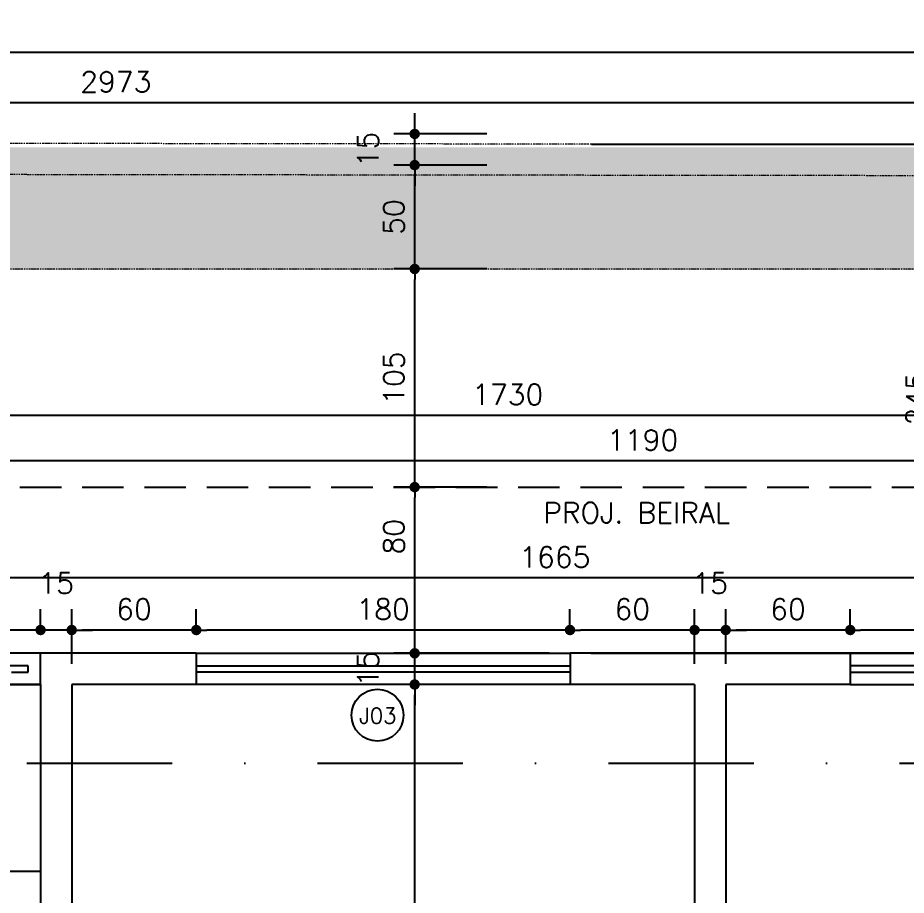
# Model space of a CAD drawing. Header units: inches. Extents: x 580771 to 672494, y 7715997 to 7829530.
# Drawn here: x 654686.2 to 655114.1, y 7728717.2 to 7729139.5 of the extents above; entities that cross this region are included whole.
import ezdxf

# ---------------------------------------------------------------- set-up
doc = ezdxf.new("R2010")
doc.units = ezdxf.units.IN
doc.header["$MEASUREMENT"] = 0
doc.header["$PDMODE"] = 2
doc.linetypes.add('DASHDOTX2', pattern=[2, 1, -0.5, 0, -0.5])
doc.linetypes.add('DASHED2', pattern=[0.375, 0.25, -0.125])
for name, color, linetype in [('04', 4, 'Continuous'), ('1-ARQ-2', 2, 'Continuous'), ('1-ARQ-A', 1, 'Continuous'), ('Layer1', 1, 'Continuous'), ('NIVEL', 2, 'Continuous'), ('parede', 6, 'Continuous'), ('SIMBOLOS', 2, 'Continuous'), ('VEGETAÇÃO1', 96, 'Continuous')]:
    doc.layers.add(name, color=color, linetype=linetype)
doc.layers.add('MURO', color=3, linetype='Continuous', lineweight=0)
doc.styles.add('R80E50', font='romans.shx', dxfattribs={"height": 10})
doc.styles.add('ROMANS', font='romans', dxfattribs={"height": 0.2})
doc.dimstyles.new('ARQ50', dxfattribs={"dimscale": 50, "dimtxt": 10, "dimasz": 0.1, "dimexe": 0.2, "dimexo": 0.2, "dimgap": 0.1, "dimtad": 1, "dimdec": 0, "dimzin": 12, "dimdsep": 46, "dimtxsty": 'R80E50', "dimblk1": 'DOT', "dimblk2": 'DOT', "dimsah": 1, "dimcen": 0.4, "dimclrd": 15, "dimclre": 15, "dimclrt": 3, "dimadec": 0, "dimazin": 0, "dimtfac": 1, "dimtdec": 0, "dimtmove": 2, "dimatfit": 3, "dimldrblk": 'DOT', "dimfxl": 0.2, "dimtolj": 1, "dimtzin": 12, "dimarcsym": 0})

# ---------------------------------------------------------------- blocks, each defined once
blk = doc.blocks.new('_DOT')
at = {"color": 0, "linetype": 'ByBlock'}
blk.add_line((-0.5, 0), (-1, 0), dxfattribs=at)
at = {"color": 0, "linetype": 'ByBlock', "const_width": 0.5}
blk.add_lwpolyline([(-0.25, 0, 1), (0.25, 0, 1)], format="xyb", close=True, dxfattribs=at)
blk = doc.blocks.new('*D182')
at = {"layer": 'Defpoints', "color": 0, "transparency": 16777216}
for p in [(656219.71, 7729098.73), (653247.19, 7729083.61), (656219.71, 7729077.19)]:
    blk.add_point(p, dxfattribs=at)
at = {"layer": 'NIVEL', "color": 15, "lineweight": -2, "transparency": 16777216}
for p, q in [((653247.19, 7729093.61), (653247.19, 7729108.73)), ((656219.71, 7729087.19), (656219.71, 7729108.73)), ((653252.19, 7729098.73), (656214.71, 7729098.73))]:
    blk.add_line(p, q, dxfattribs=at)
at = {"layer": 'NIVEL', "color": 15, "lineweight": -2, "transparency": 16777216, "xscale": 5, "yscale": 5, "zscale": 5, "rotation": 180}
blk.add_blockref('_DOT', (653247.19, 7729098.73), dxfattribs=at)
at = {"layer": 'NIVEL', "color": 15, "lineweight": -2, "transparency": 16777216, "xscale": 5, "yscale": 5, "zscale": 5}
blk.add_blockref('_DOT', (656219.71, 7729098.73), dxfattribs=at)
at = {"layer": 'NIVEL', "color": 3, "transparency": 16777216, "insert": (654733.45, 7729108.73), "char_height": 10, "attachment_point": 5, "style": 'R80E50'}
blk.add_mtext('\\A1;2973', dxfattribs=at)
blk = doc.blocks.new('*D183')
at = {"layer": 'Defpoints', "color": 0, "transparency": 16777216}
for p in [(656219.71, 7729122.97), (652146.03, 7729082.04), (656219.71, 7729077.19)]:
    blk.add_point(p, dxfattribs=at)
at = {"layer": 'NIVEL', "color": 15, "lineweight": -2, "transparency": 16777216}
for p, q in [((652146.03, 7729092.04), (652146.03, 7729132.97)), ((656219.71, 7729087.19), (656219.71, 7729132.97)), ((652151.03, 7729122.97), (656214.71, 7729122.97))]:
    blk.add_line(p, q, dxfattribs=at)
at = {"layer": 'NIVEL', "color": 15, "lineweight": -2, "transparency": 16777216, "xscale": 5, "yscale": 5, "zscale": 5, "rotation": 180}
blk.add_blockref('_DOT', (652146.03, 7729122.97), dxfattribs=at)
at = {"layer": 'NIVEL', "color": 15, "lineweight": -2, "transparency": 16777216, "xscale": 5, "yscale": 5, "zscale": 5}
blk.add_blockref('_DOT', (656219.71, 7729122.97), dxfattribs=at)
at = {"layer": 'NIVEL', "color": 3, "transparency": 16777216, "insert": (654182.87, 7729132.97), "char_height": 10, "attachment_point": 5, "style": 'R80E50'}
blk.add_mtext('\\A1;4074', dxfattribs=at)
blk = doc.blocks.new('*D203')
at = {"layer": 'Defpoints', "color": 0, "transparency": 16777216}
for p in [(654057.19, 7728948.16), (654057.19, 7728913.61), (655787.19, 7728913.61)]:
    blk.add_point(p, dxfattribs=at)
at = {"layer": 'NIVEL', "color": 15, "lineweight": -2, "transparency": 16777216}
for p, q in [((654057.19, 7728923.61), (654057.19, 7728958.16)), ((655787.19, 7728923.61), (655787.19, 7728958.16)), ((655782.19, 7728948.16), (654062.19, 7728948.16))]:
    blk.add_line(p, q, dxfattribs=at)
at = {"layer": 'NIVEL', "color": 15, "lineweight": -2, "transparency": 16777216, "xscale": 5, "yscale": 5, "zscale": 5, "rotation": 180}
blk.add_blockref('_DOT', (654057.19, 7728948.16), dxfattribs=at)
at = {"layer": 'NIVEL', "color": 15, "lineweight": -2, "transparency": 16777216, "xscale": 5, "yscale": 5, "zscale": 5}
blk.add_blockref('_DOT', (655787.19, 7728948.16), dxfattribs=at)
at = {"layer": 'NIVEL', "color": 3, "transparency": 16777216, "insert": (654922.19, 7728958.16), "char_height": 10, "attachment_point": 5, "style": 'R80E50'}
blk.add_mtext('\\A1;1730', dxfattribs=at)
blk = doc.blocks.new('*D195')
at = {"layer": 'Defpoints', "color": 0, "transparency": 16777216}
for p in [(654392.19, 7728926.26), (654392.19, 7728913.61), (655582.19, 7728913.61)]:
    blk.add_point(p, dxfattribs=at)
at = {"layer": 'NIVEL', "color": 15, "lineweight": -2, "transparency": 16777216}
for p, q in [((654392.19, 7728923.61), (654392.19, 7728936.26)), ((655582.19, 7728923.61), (655582.19, 7728936.26)), ((655577.19, 7728926.26), (654397.19, 7728926.26))]:
    blk.add_line(p, q, dxfattribs=at)
at = {"layer": 'NIVEL', "color": 15, "lineweight": -2, "transparency": 16777216, "xscale": 5, "yscale": 5, "zscale": 5, "rotation": 180}
blk.add_blockref('_DOT', (654392.19, 7728926.26), dxfattribs=at)
at = {"layer": 'NIVEL', "color": 15, "lineweight": -2, "transparency": 16777216, "xscale": 5, "yscale": 5, "zscale": 5}
blk.add_blockref('_DOT', (655582.19, 7728926.26), dxfattribs=at)
at = {"layer": 'NIVEL', "color": 3, "transparency": 16777216, "insert": (654987.19, 7728936.26), "char_height": 10, "attachment_point": 5, "style": 'R80E50'}
blk.add_mtext('\\A1;1190', dxfattribs=at)
blk = doc.blocks.new('*D170')
at = {"layer": 'Defpoints', "color": 0, "transparency": 16777216}
for p in [(655087.19, 7728844.83), (655087.19, 7728833.61), (655267.19, 7728833.61)]:
    blk.add_point(p, dxfattribs=at)
at = {"layer": 'NIVEL', "color": 15, "lineweight": -2, "transparency": 16777216}
for p, q in [((655087.19, 7728843.61), (655087.19, 7728854.83)), ((655267.19, 7728843.61), (655267.19, 7728854.83)), ((655262.19, 7728844.83), (655092.19, 7728844.83))]:
    blk.add_line(p, q, dxfattribs=at)
at = {"layer": 'NIVEL', "color": 15, "lineweight": -2, "transparency": 16777216, "xscale": 5, "yscale": 5, "zscale": 5, "rotation": 180}
blk.add_blockref('_DOT', (655087.19, 7728844.83), dxfattribs=at)
at = {"layer": 'NIVEL', "color": 15, "lineweight": -2, "transparency": 16777216, "xscale": 5, "yscale": 5, "zscale": 5}
blk.add_blockref('_DOT', (655267.19, 7728844.83), dxfattribs=at)
at = {"layer": 'NIVEL', "color": 3, "transparency": 16777216, "insert": (655177.19, 7728854.83), "char_height": 10, "attachment_point": 5, "style": 'R80E50'}
blk.add_mtext('\\A1;180', dxfattribs=at)
blk = doc.blocks.new('*D171')
at = {"layer": 'Defpoints', "color": 0, "transparency": 16777216}
for p in [(655027.19, 7728844.83), (655087.19, 7728833.61), (655027.19, 7728818.61)]:
    blk.add_point(p, dxfattribs=at)
at = {"layer": 'NIVEL', "color": 15, "lineweight": -2, "transparency": 16777216}
for p, q in [((655027.19, 7728828.61), (655027.19, 7728854.83)), ((655087.19, 7728843.61), (655087.19, 7728854.83)), ((655082.19, 7728844.83), (655032.19, 7728844.83))]:
    blk.add_line(p, q, dxfattribs=at)
at = {"layer": 'NIVEL', "color": 15, "lineweight": -2, "transparency": 16777216, "xscale": 5, "yscale": 5, "zscale": 5, "rotation": 180}
blk.add_blockref('_DOT', (655027.19, 7728844.83), dxfattribs=at)
at = {"layer": 'NIVEL', "color": 15, "lineweight": -2, "transparency": 16777216, "xscale": 5, "yscale": 5, "zscale": 5}
blk.add_blockref('_DOT', (655087.19, 7728844.83), dxfattribs=at)
at = {"layer": 'NIVEL', "color": 3, "transparency": 16777216, "insert": (655057.19, 7728854.83), "char_height": 10, "attachment_point": 5, "style": 'R80E50'}
blk.add_mtext('\\A1;60', dxfattribs=at)
blk = doc.blocks.new('*D172')
at = {"layer": 'Defpoints', "color": 0, "transparency": 16777216}
for p in [(655012.19, 7728844.83), (655012.19, 7728818.61), (655027.19, 7728818.61)]:
    blk.add_point(p, dxfattribs=at)
at = {"layer": 'NIVEL', "color": 15, "lineweight": -2, "transparency": 16777216}
for p, q in [((655012.19, 7728828.61), (655012.19, 7728854.83)), ((655027.19, 7728828.61), (655027.19, 7728854.83)), ((655007.19, 7728844.83), (655002.19, 7728844.83)), ((655027.19, 7728844.83), (655012.19, 7728844.83)), ((655032.19, 7728844.83), (655037.19, 7728844.83))]:
    blk.add_line(p, q, dxfattribs=at)
at = {"layer": 'NIVEL', "color": 15, "lineweight": -2, "transparency": 16777216, "xscale": 5, "yscale": 5, "zscale": 5}
blk.add_blockref('_DOT', (655012.19, 7728844.83), dxfattribs=at)
at = {"layer": 'NIVEL', "color": 15, "lineweight": -2, "transparency": 16777216, "xscale": 5, "yscale": 5, "zscale": 5, "rotation": 180}
blk.add_blockref('_DOT', (655027.19, 7728844.83), dxfattribs=at)
at = {"layer": 'NIVEL', "color": 3, "transparency": 16777216, "insert": (655019.69, 7728867.33), "char_height": 10, "attachment_point": 5, "style": 'R80E50'}
blk.add_mtext('\\A1;15', dxfattribs=at)
blk = doc.blocks.new('*D173')
at = {"layer": 'Defpoints', "color": 0, "transparency": 16777216}
for p in [(654952.19, 7728844.83), (654952.19, 7728833.61), (655012.19, 7728818.61)]:
    blk.add_point(p, dxfattribs=at)
at = {"layer": 'NIVEL', "color": 15, "lineweight": -2, "transparency": 16777216}
for p, q in [((654952.19, 7728843.61), (654952.19, 7728854.83)), ((655012.19, 7728828.61), (655012.19, 7728854.83)), ((655007.19, 7728844.83), (654957.19, 7728844.83))]:
    blk.add_line(p, q, dxfattribs=at)
at = {"layer": 'NIVEL', "color": 15, "lineweight": -2, "transparency": 16777216, "xscale": 5, "yscale": 5, "zscale": 5, "rotation": 180}
blk.add_blockref('_DOT', (654952.19, 7728844.83), dxfattribs=at)
at = {"layer": 'NIVEL', "color": 15, "lineweight": -2, "transparency": 16777216, "xscale": 5, "yscale": 5, "zscale": 5}
blk.add_blockref('_DOT', (655012.19, 7728844.83), dxfattribs=at)
at = {"layer": 'NIVEL', "color": 3, "transparency": 16777216, "insert": (654982.19, 7728854.83), "char_height": 10, "attachment_point": 5, "style": 'R80E50'}
blk.add_mtext('\\A1;60', dxfattribs=at)
blk = doc.blocks.new('*D185')
at = {"layer": 'Defpoints', "color": 0, "transparency": 16777216}
for p in [(654772.19, 7728844.83), (654772.19, 7728833.61), (654952.19, 7728833.61)]:
    blk.add_point(p, dxfattribs=at)
at = {"layer": 'NIVEL', "color": 15, "lineweight": -2, "transparency": 16777216}
for p, q in [((654772.19, 7728843.61), (654772.19, 7728854.83)), ((654952.19, 7728843.61), (654952.19, 7728854.83)), ((654947.19, 7728844.83), (654777.19, 7728844.83))]:
    blk.add_line(p, q, dxfattribs=at)
at = {"layer": 'NIVEL', "color": 15, "lineweight": -2, "transparency": 16777216, "xscale": 5, "yscale": 5, "zscale": 5, "rotation": 180}
blk.add_blockref('_DOT', (654772.19, 7728844.83), dxfattribs=at)
at = {"layer": 'NIVEL', "color": 15, "lineweight": -2, "transparency": 16777216, "xscale": 5, "yscale": 5, "zscale": 5}
blk.add_blockref('_DOT', (654952.19, 7728844.83), dxfattribs=at)
at = {"layer": 'NIVEL', "color": 3, "transparency": 16777216, "insert": (654862.19, 7728854.83), "char_height": 10, "attachment_point": 5, "style": 'R80E50'}
blk.add_mtext('\\A1;180', dxfattribs=at)
blk = doc.blocks.new('*D186')
at = {"layer": 'Defpoints', "color": 0, "transparency": 16777216}
for p in [(654712.19, 7728844.83), (654772.19, 7728833.61), (654712.19, 7728818.61)]:
    blk.add_point(p, dxfattribs=at)
at = {"layer": 'NIVEL', "color": 15, "lineweight": -2, "transparency": 16777216}
for p, q in [((654712.19, 7728828.61), (654712.19, 7728854.83)), ((654772.19, 7728843.61), (654772.19, 7728854.83)), ((654767.19, 7728844.83), (654717.19, 7728844.83))]:
    blk.add_line(p, q, dxfattribs=at)
at = {"layer": 'NIVEL', "color": 15, "lineweight": -2, "transparency": 16777216, "xscale": 5, "yscale": 5, "zscale": 5, "rotation": 180}
blk.add_blockref('_DOT', (654712.19, 7728844.83), dxfattribs=at)
at = {"layer": 'NIVEL', "color": 15, "lineweight": -2, "transparency": 16777216, "xscale": 5, "yscale": 5, "zscale": 5}
blk.add_blockref('_DOT', (654772.19, 7728844.83), dxfattribs=at)
at = {"layer": 'NIVEL', "color": 3, "transparency": 16777216, "insert": (654742.19, 7728854.83), "char_height": 10, "attachment_point": 5, "style": 'R80E50'}
blk.add_mtext('\\A1;60', dxfattribs=at)
blk = doc.blocks.new('*D187')
at = {"layer": 'Defpoints', "color": 0, "transparency": 16777216}
for p in [(654697.19, 7728844.83), (654697.19, 7728833.61), (654712.19, 7728818.61)]:
    blk.add_point(p, dxfattribs=at)
at = {"layer": 'NIVEL', "color": 15, "lineweight": -2, "transparency": 16777216}
for p, q in [((654697.19, 7728843.61), (654697.19, 7728854.83)), ((654712.19, 7728828.61), (654712.19, 7728854.83)), ((654692.19, 7728844.83), (654687.19, 7728844.83)), ((654712.19, 7728844.83), (654697.19, 7728844.83)), ((654717.19, 7728844.83), (654722.19, 7728844.83))]:
    blk.add_line(p, q, dxfattribs=at)
at = {"layer": 'NIVEL', "color": 15, "lineweight": -2, "transparency": 16777216, "xscale": 5, "yscale": 5, "zscale": 5}
blk.add_blockref('_DOT', (654697.19, 7728844.83), dxfattribs=at)
at = {"layer": 'NIVEL', "color": 15, "lineweight": -2, "transparency": 16777216, "xscale": 5, "yscale": 5, "zscale": 5, "rotation": 180}
blk.add_blockref('_DOT', (654712.19, 7728844.83), dxfattribs=at)
at = {"layer": 'NIVEL', "color": 3, "transparency": 16777216, "insert": (654704.69, 7728867.33), "char_height": 10, "attachment_point": 5, "style": 'R80E50'}
blk.add_mtext('\\A1;15', dxfattribs=at)
blk = doc.blocks.new('*D188')
at = {"layer": 'Defpoints', "color": 0, "transparency": 16777216}
for p in [(654557.19, 7728844.83), (654557.19, 7728833.61), (654697.19, 7728833.61)]:
    blk.add_point(p, dxfattribs=at)
at = {"layer": 'NIVEL', "color": 15, "lineweight": -2, "transparency": 16777216}
for p, q in [((654557.19, 7728843.61), (654557.19, 7728854.83)), ((654697.19, 7728843.61), (654697.19, 7728854.83)), ((654692.19, 7728844.83), (654562.19, 7728844.83))]:
    blk.add_line(p, q, dxfattribs=at)
at = {"layer": 'NIVEL', "color": 15, "lineweight": -2, "transparency": 16777216, "xscale": 5, "yscale": 5, "zscale": 5, "rotation": 180}
blk.add_blockref('_DOT', (654557.19, 7728844.83), dxfattribs=at)
at = {"layer": 'NIVEL', "color": 15, "lineweight": -2, "transparency": 16777216, "xscale": 5, "yscale": 5, "zscale": 5}
blk.add_blockref('_DOT', (654697.19, 7728844.83), dxfattribs=at)
at = {"layer": 'NIVEL', "color": 3, "transparency": 16777216, "insert": (654646.22, 7728854.83), "char_height": 10, "attachment_point": 5, "style": 'R80E50'}
blk.add_mtext('\\A1;140', dxfattribs=at)
blk = doc.blocks.new('*D162')
at = {"layer": 'Defpoints', "color": 0, "transparency": 16777216}
for p in [(654042.19, 7728869.91), (654042.19, 7728833.61), (655707.19, 7728833.61)]:
    blk.add_point(p, dxfattribs=at)
at = {"layer": 'NIVEL', "color": 15, "lineweight": -2, "transparency": 16777216}
for p, q in [((654042.19, 7728843.61), (654042.19, 7728879.91)), ((655707.19, 7728843.61), (655707.19, 7728879.91)), ((655702.19, 7728869.91), (654047.19, 7728869.91))]:
    blk.add_line(p, q, dxfattribs=at)
at = {"layer": 'NIVEL', "color": 15, "lineweight": -2, "transparency": 16777216, "xscale": 5, "yscale": 5, "zscale": 5, "rotation": 180}
blk.add_blockref('_DOT', (654042.19, 7728869.91), dxfattribs=at)
at = {"layer": 'NIVEL', "color": 15, "lineweight": -2, "transparency": 16777216, "xscale": 5, "yscale": 5, "zscale": 5}
blk.add_blockref('_DOT', (655707.19, 7728869.91), dxfattribs=at)
at = {"layer": 'NIVEL', "color": 3, "transparency": 16777216, "insert": (654944.89, 7728879.91), "char_height": 10, "attachment_point": 5, "style": 'R80E50'}
blk.add_mtext('\\A1;1665', dxfattribs=at)
blk = doc.blocks.new('*D84')
at = {"layer": 'Defpoints', "color": 0, "transparency": 16777216}
for p in [(654877.38, 7728818.61), (654952.19, 7728818.61), (654922.19, 7728498.61)]:
    blk.add_point(p, dxfattribs=at)
at = {"layer": 'NIVEL', "color": 15, "lineweight": -2, "transparency": 16777216}
for p, q in [((654942.19, 7728818.61), (654867.38, 7728818.61)), ((654877.38, 7728503.61), (654877.38, 7728813.61)), ((654912.19, 7728498.61), (654867.38, 7728498.61))]:
    blk.add_line(p, q, dxfattribs=at)
at = {"layer": 'NIVEL', "color": 15, "lineweight": -2, "transparency": 16777216, "xscale": 5, "yscale": 5, "zscale": 5}
for p, rotation in [((654877.38, 7728818.61), 90), ((654877.38, 7728498.61), 270)]:
    blk.add_blockref('_DOT', p, dxfattribs=dict(at, rotation=rotation))
at = {"layer": 'NIVEL', "color": 3, "transparency": 16777216, "insert": (654867.38, 7728623.44), "char_height": 10, "attachment_point": 5, "rotation": 90, "style": 'R80E50'}
blk.add_mtext('\\A1;320', dxfattribs=at)
blk = doc.blocks.new('*D85')
at = {"layer": 'Defpoints', "color": 0, "transparency": 16777216}
for p in [(654877.38, 7728833.61), (654952.19, 7728833.61), (654952.19, 7728818.61)]:
    blk.add_point(p, dxfattribs=at)
at = {"layer": 'NIVEL', "color": 15, "lineweight": -2, "transparency": 16777216}
for p, q in [((654877.38, 7728838.61), (654877.38, 7728843.61)), ((654942.19, 7728833.61), (654867.38, 7728833.61)), ((654877.38, 7728818.61), (654877.38, 7728833.61)), ((654942.19, 7728818.61), (654867.38, 7728818.61)), ((654877.38, 7728813.61), (654877.38, 7728808.61))]:
    blk.add_line(p, q, dxfattribs=at)
at = {"layer": 'NIVEL', "color": 15, "lineweight": -2, "transparency": 16777216, "xscale": 5, "yscale": 5, "zscale": 5}
for p, rotation in [((654877.38, 7728833.61), 270), ((654877.38, 7728818.61), 90)]:
    blk.add_blockref('_DOT', p, dxfattribs=dict(at, rotation=rotation))
at = {"layer": 'NIVEL', "color": 3, "transparency": 16777216, "insert": (654854.88, 7728826.11), "char_height": 10, "attachment_point": 5, "rotation": 90, "style": 'R80E50'}
blk.add_mtext('\\A1;15', dxfattribs=at)
blk = doc.blocks.new('*D86')
at = {"layer": 'Defpoints', "color": 0, "transparency": 16777216}
for p in [(654877.38, 7728913.61), (654922.19, 7728913.61), (654952.19, 7728833.61)]:
    blk.add_point(p, dxfattribs=at)
at = {"layer": 'NIVEL', "color": 15, "lineweight": -2, "transparency": 16777216}
for p, q in [((654912.19, 7728913.61), (654867.38, 7728913.61)), ((654877.38, 7728838.61), (654877.38, 7728908.61)), ((654942.19, 7728833.61), (654867.38, 7728833.61))]:
    blk.add_line(p, q, dxfattribs=at)
at = {"layer": 'NIVEL', "color": 15, "lineweight": -2, "transparency": 16777216, "xscale": 5, "yscale": 5, "zscale": 5}
for p, rotation in [((654877.38, 7728913.61), 90), ((654877.38, 7728833.61), 270)]:
    blk.add_blockref('_DOT', p, dxfattribs=dict(at, rotation=rotation))
at = {"layer": 'NIVEL', "color": 3, "transparency": 16777216, "insert": (654867.38, 7728889.74), "char_height": 10, "attachment_point": 5, "rotation": 90, "style": 'R80E50'}
blk.add_mtext('\\A1;80', dxfattribs=at)
blk = doc.blocks.new('*D87')
at = {"layer": 'Defpoints', "color": 0, "transparency": 16777216}
for p in [(654877.38, 7729018.61), (654922.19, 7729018.61), (654922.19, 7728913.61)]:
    blk.add_point(p, dxfattribs=at)
at = {"layer": 'NIVEL', "color": 15, "lineweight": -2, "transparency": 16777216}
for p, q in [((654912.19, 7729018.61), (654867.38, 7729018.61)), ((654877.38, 7728918.61), (654877.38, 7729013.61)), ((654912.19, 7728913.61), (654867.38, 7728913.61))]:
    blk.add_line(p, q, dxfattribs=at)
at = {"layer": 'NIVEL', "color": 15, "lineweight": -2, "transparency": 16777216, "xscale": 5, "yscale": 5, "zscale": 5}
for p, rotation in [((654877.38, 7729018.61), 90), ((654877.38, 7728913.61), 270)]:
    blk.add_blockref('_DOT', p, dxfattribs=dict(at, rotation=rotation))
at = {"layer": 'NIVEL', "color": 3, "transparency": 16777216, "insert": (654867.38, 7728966.11), "char_height": 10, "attachment_point": 5, "rotation": 90, "style": 'R80E50'}
blk.add_mtext('\\A1;105', dxfattribs=at)
blk = doc.blocks.new('*D88')
at = {"layer": 'Defpoints', "color": 0, "transparency": 16777216}
for p in [(654877.38, 7729068.61), (654922.19, 7729068.61), (654922.19, 7729018.61)]:
    blk.add_point(p, dxfattribs=at)
at = {"layer": 'NIVEL', "color": 15, "lineweight": -2, "transparency": 16777216}
for p, q in [((654912.19, 7729068.61), (654867.38, 7729068.61)), ((654877.38, 7729023.61), (654877.38, 7729063.61)), ((654912.19, 7729018.61), (654867.38, 7729018.61))]:
    blk.add_line(p, q, dxfattribs=at)
at = {"layer": 'NIVEL', "color": 15, "lineweight": -2, "transparency": 16777216, "xscale": 5, "yscale": 5, "zscale": 5}
for p, rotation in [((654877.38, 7729068.61), 90), ((654877.38, 7729018.61), 270)]:
    blk.add_blockref('_DOT', p, dxfattribs=dict(at, rotation=rotation))
at = {"layer": 'NIVEL', "color": 3, "transparency": 16777216, "insert": (654867.38, 7729043.61), "char_height": 10, "attachment_point": 5, "rotation": 90, "style": 'R80E50'}
blk.add_mtext('\\A1;50', dxfattribs=at)
blk = doc.blocks.new('*D93')
at = {"layer": 'Defpoints', "color": 0, "transparency": 16777216}
for p in [(654877.38, 7729083.61), (654922.19, 7729083.61), (654922.19, 7729068.61)]:
    blk.add_point(p, dxfattribs=at)
at = {"layer": 'NIVEL', "color": 15, "lineweight": -2, "transparency": 16777216}
for p, q in [((654877.38, 7729088.61), (654877.38, 7729093.61)), ((654912.19, 7729083.61), (654867.38, 7729083.61)), ((654877.38, 7729068.61), (654877.38, 7729083.61)), ((654912.19, 7729068.61), (654867.38, 7729068.61)), ((654877.38, 7729063.61), (654877.38, 7729058.61))]:
    blk.add_line(p, q, dxfattribs=at)
at = {"layer": 'NIVEL', "color": 15, "lineweight": -2, "transparency": 16777216, "xscale": 5, "yscale": 5, "zscale": 5}
for p, rotation in [((654877.38, 7729083.61), 270), ((654877.38, 7729068.61), 90)]:
    blk.add_blockref('_DOT', p, dxfattribs=dict(at, rotation=rotation))
at = {"layer": 'NIVEL', "color": 3, "transparency": 16777216, "insert": (654854.88, 7729076.11), "char_height": 10, "attachment_point": 5, "rotation": 90, "style": 'R80E50'}
blk.add_mtext('\\A1;15', dxfattribs=at)
blk = doc.blocks.new('*D1404')
at = {"layer": 'Defpoints', "color": 0, "transparency": 16777216}
for p in [(654952.49, 7729078.7), (655129.1, 7729078.7), (654952.19, 7728833.61)]:
    blk.add_point(p, dxfattribs=at)
at = {"layer": 'NIVEL', "color": 15, "lineweight": -2, "transparency": 16777216}
for p, q in [((654962.49, 7729078.7), (655139.1, 7729078.7)), ((655129.1, 7728838.61), (655129.1, 7729073.7)), ((654962.19, 7728833.61), (655139.1, 7728833.61))]:
    blk.add_line(p, q, dxfattribs=at)
at = {"layer": 'NIVEL', "color": 15, "lineweight": -2, "transparency": 16777216, "xscale": 5, "yscale": 5, "zscale": 5}
for p, rotation in [((655129.1, 7729078.7), 90), ((655129.1, 7728833.61), 270)]:
    blk.add_blockref('_DOT', p, dxfattribs=dict(at, rotation=rotation))
at = {"layer": 'NIVEL', "color": 3, "transparency": 16777216, "insert": (655119.1, 7728956.15), "char_height": 10, "attachment_point": 5, "rotation": 90, "style": 'R80E50'}
blk.add_mtext('\\A1;245', dxfattribs=at)

msp = doc.modelspace()

# ---------------------------------------------------------------- hatches: boundary and pattern name
at = {"layer": 'VEGETAÇÃO1'}
h = msp.add_hatch(dxfattribs=at)
h.set_pattern_fill('AR-SAND', color=256, scale=5, style=0)
h.set_pattern_definition([(37.5, (-15995.2145, 6522.265), (-0.3149667905, 9.634118845), [0, -7.6, 0, -8.5, 0, -8.125]), (7.5, (-15995.215, 6522.265), (8.848883526, 14.110730326), [0, -4.1, 0, -6.85, 0, -2.625]), (327.5, (-16001.3645, 6522.265), (15.570709309, 0.028295268), [0, -2.5, 0, -9, 0, -11.75]), (317.5, (-16001.365, 6522.265), (15.030633023, 4.388377825), [0, -1.25, 0, -5.9, 0, -6.75])])
h.paths.add_polyline_path([(656219.712, 7729077.188), (653247.193, 7729077.188), (653247.193, 7729018.11), (656219.712, 7729018.11)])
h.paths.add_polyline_path([(653172.092, 7727708.921), (653620.827, 7727708.921), (653620.827, 7727781.714), (653172.092, 7727781.714)], flags=9)
h.paths.add_polyline_path([(654089.672, 7727765.482), (654575.264, 7727765.482), (654575.264, 7727838.274), (654089.672, 7727838.274)], flags=9)
h.paths.add_polyline_path([(654168.845, 7728479.622), (654654.438, 7728479.622), (654654.438, 7728552.415), (654168.845, 7728552.415)], flags=9)
h.paths.add_polyline_path([(652953.962, 7728488.927), (653402.697, 7728488.927), (653402.697, 7728561.72), (652953.962, 7728561.72)], flags=9)
h.paths.add_polyline_path([(654111.314, 7727852.972), (654558.576, 7727852.972), (654558.576, 7727950.472), (654111.314, 7727950.472)], flags=9)
h.paths.add_polyline_path([(653196.039, 7727793.669), (653646.396, 7727793.669), (653646.396, 7727891.169), (653196.039, 7727891.169)], flags=9)
h.paths.add_polyline_path([(652982.593, 7728563.801), (653429.855, 7728563.801), (653429.855, 7728661.301), (652982.593, 7728661.301)], flags=9)
h.paths.add_polyline_path([(654217.81, 7728559.254), (654646.5, 7728559.254), (654646.5, 7728656.754), (654217.81, 7728656.754)], flags=9)

# ---------------------------------------------------------------- linework, layer by layer
at = {"layer": '04', "linetype": 'DASHDOTX2', "ltscale": 70}
msp.add_line((651188.025, 7728780.69), (656411.669, 7728780.69), dxfattribs=at)
at = {"layer": '1-ARQ-2'}
for p, q in [((654772.193, 7728827.605), (654952.193, 7728827.605)), ((654952.193, 7728824.605), (654772.193, 7728824.605)), ((655267.193, 7728827.605), (655087.193, 7728827.605)), ((655087.193, 7728824.605), (655267.193, 7728824.605)), ((654697.193, 7728728.605), (654557.193, 7728728.605))]:
    msp.add_line(p, q, dxfattribs=at)
at = {"layer": '1-ARQ-A'}
for p, q in [((654772.193, 7728833.605), (654952.193, 7728833.605)), ((655267.193, 7728833.605), (655087.193, 7728833.605)), ((654952.193, 7728818.605), (654772.193, 7728818.605)), ((655087.193, 7728818.605), (655267.193, 7728818.605))]:
    msp.add_line(p, q, dxfattribs=at)
at = {"layer": 'Layer1', "linetype": 'DASHED2', "ltscale": 80}
msp.add_line((654057.193, 7728913.605), (655787.193, 7728913.605), dxfattribs=at)
for points in [[(654697.193, 7728818.605), (654697.193, 7728833.605), (654557.193, 7728833.605), (654557.193, 7728818.605)], [(654691.193, 7728824.605), (654691.193, 7728827.605), (654563.193, 7728827.605), (654563.193, 7728824.605)]]:
    msp.add_lwpolyline(points, close=True, dxfattribs=at)
at = {"layer": 'MURO', "color": 3, "linetype": 'DASHDOTX2', "ltscale": 0.5}
for p, q in [((656219.712, 7729077.188), (651250.245, 7729083.11)), ((656207.392, 7729062.203), (653247.193, 7729065.73)), ((653247.193, 7729018.605), (656216.039, 7729018.605))]:
    msp.add_line(p, q, dxfattribs=at)
at = {"layer": 'parede'}
for p, q in [((654772.193, 7728833.605), (654542.193, 7728833.605)), ((654772.193, 7728833.605), (654772.193, 7728818.605)), ((655087.193, 7728833.605), (654952.193, 7728833.605)), ((654952.193, 7728833.605), (654952.193, 7728818.605)), ((655087.193, 7728833.605), (655087.193, 7728818.605)), ((654697.193, 7728818.605), (654557.193, 7728818.605)), ((654697.193, 7728818.605), (654697.193, 7728638.605)), ((654772.193, 7728818.605), (654712.193, 7728818.605)), ((654712.193, 7728818.605), (654712.193, 7728498.605)), ((655012.193, 7728818.605), (654952.193, 7728818.605)), ((655012.193, 7728818.605), (655012.193, 7728498.605)), ((655087.193, 7728818.605), (655027.193, 7728818.605)), ((655027.193, 7728818.605), (655027.193, 7728498.605))]:
    msp.add_line(p, q, dxfattribs=at)
at = {"layer": 'SIMBOLOS', "color": 2}
msp.add_circle((654859.475, 7728803.824), 12.5, dxfattribs=at)

# ---------------------------------------------------------------- texts
at = {"layer": 'NIVEL', "color": 2, "linetype": 'Continuous', "style": 'ROMANS'}
msp.add_text('PROJ. BEIRAL', height=10, dxfattribs=at).set_placement((654939.239, 7728896.28))
at = {"layer": 'SIMBOLOS', "color": 2, "style": 'ROMANS'}
msp.add_text('J03', height=7.5, dxfattribs=at).set_placement((654850.691, 7728799.82))

# ---------------------------------------------------------------- dimensions: what is measured, and where the dimension line sits
at = {"layer": 'NIVEL', "color": 4}
for base, p1, p2, picture, middle in [((656219.712, 7729122.965), (652146.029, 7729082.042), (656219.712, 7729077.188), '*D183', (654182.87, 7729132.965)), ((656219.712, 7729098.733), (653247.193, 7729083.605), (656219.712, 7729077.188), '*D182', (654733.453, 7729108.733)), ((654057.193, 7728948.164), (655787.193, 7728913.605), (654057.193, 7728913.605), '*D203', (654922.193, 7728958.164)), ((654392.193, 7728926.261), (655582.193, 7728913.605), (654392.193, 7728913.605), '*D195', (654987.193, 7728936.261)), ((654697.193, 7728844.834), (654712.193, 7728818.605), (654697.193, 7728833.605), '*D187', (654704.693, 7728867.334)), ((655012.193, 7728844.834), (655027.193, 7728818.605), (655012.193, 7728818.605), '*D172', (655019.693, 7728867.334)), ((654712.193, 7728844.834), (654772.193, 7728833.605), (654712.193, 7728818.605), '*D186', (654742.193, 7728854.834)), ((654772.193, 7728844.834), (654952.193, 7728833.605), (654772.193, 7728833.605), '*D185', (654862.193, 7728854.834)), ((654952.193, 7728844.834), (655012.193, 7728818.605), (654952.193, 7728833.605), '*D173', (654982.193, 7728854.834)), ((655027.193, 7728844.834), (655087.193, 7728833.605), (655027.193, 7728818.605), '*D171', (655057.193, 7728854.834)), ((655087.193, 7728844.834), (655267.193, 7728833.605), (655087.193, 7728833.605), '*D170', (655177.193, 7728854.834))]:
    dim = msp.add_linear_dim(base=base, p1=p1, p2=p2, dimstyle='ARQ50', dxfattribs=at)
    dim.commit()
    dim.dimension.update_dxf_attribs({"geometry": picture, "text_midpoint": middle})
for base, p1, p2, picture, middle in [((654877.379, 7729083.605), (654922.193, 7729068.605), (654922.193, 7729083.605), '*D93', (654854.879, 7729076.105)), ((654877.379, 7729068.605), (654922.193, 7729018.605), (654922.193, 7729068.605), '*D88', (654867.379, 7729043.605)), ((654877.379, 7729018.605), (654922.193, 7728913.605), (654922.193, 7729018.605), '*D87', (654867.379, 7728966.105)), ((654877.379, 7728833.605), (654952.193, 7728818.605), (654952.193, 7728833.605), '*D85', (654854.879, 7728826.105))]:
    dim = msp.add_linear_dim(base=base, p1=p1, p2=p2, angle=90, dimstyle='ARQ50', dxfattribs=at)
    dim.commit()
    dim.dimension.update_dxf_attribs({"geometry": picture, "text_midpoint": middle})
at = {"layer": 'NIVEL'}
dim = msp.add_linear_dim(base=(655129.103, 7729078.698), p1=(654952.193, 7728833.605), p2=(654952.485, 7729078.698), angle=90, dimstyle='ARQ50', dxfattribs=at)
dim.commit()
dim.dimension.update_dxf_attribs({"geometry": '*D1404', "text_midpoint": (655119.103, 7728956.152)})
at = {"layer": 'NIVEL', "color": 4}
for base, p1, p2, picture, middle in [((654877.379, 7728913.605), (654952.193, 7728833.605), (654922.193, 7728913.605), '*D86', (654867.379, 7728889.738)), ((654877.379, 7728818.605), (654922.193, 7728498.605), (654952.193, 7728818.605), '*D84', (654867.379, 7728623.44))]:
    dim = msp.add_linear_dim(base=base, p1=p1, p2=p2, angle=90, dimstyle='ARQ50', dxfattribs=at)
    dim.commit()
    dim.dimension.update_dxf_attribs({"geometry": picture, "text_midpoint": middle, "dimtype": 160})
for base, p1, p2, picture, middle in [((654042.193, 7728869.907), (655707.193, 7728833.605), (654042.193, 7728833.605), '*D162', (654944.894, 7728879.907)), ((654557.193, 7728844.834), (654697.193, 7728833.605), (654557.193, 7728833.605), '*D188', (654646.224, 7728854.834))]:
    dim = msp.add_linear_dim(base=base, p1=p1, p2=p2, dimstyle='ARQ50', dxfattribs=at)
    dim.commit()
    dim.dimension.update_dxf_attribs({"geometry": picture, "text_midpoint": middle, "dimtype": 160})

doc.saveas('drawing.dxf')
